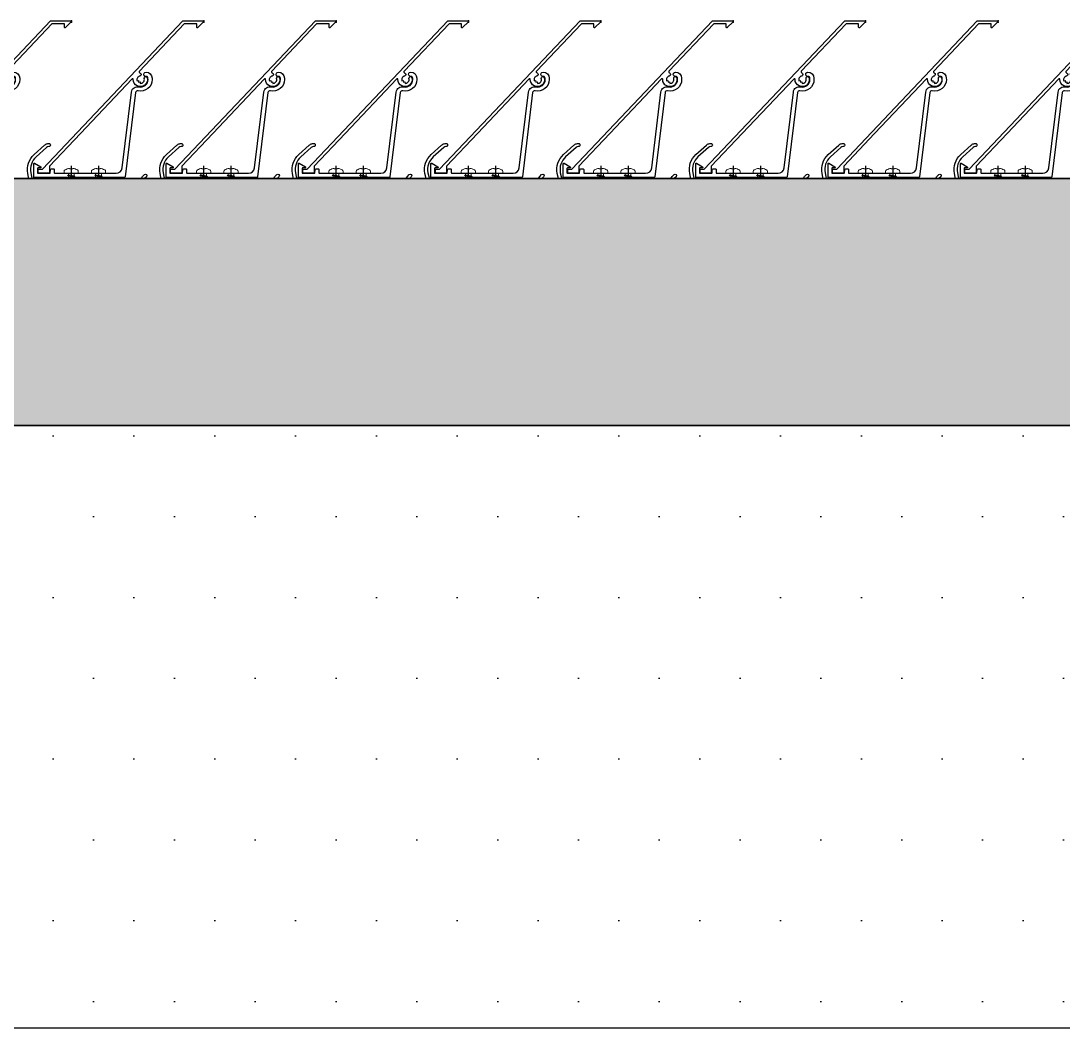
# Model space of a CAD drawing. Header units: millimetres. Extents: x 3774 to 718460, y -768339 to 192544.
# Drawn here: x 345920 to 346432, y -721849 to -721355 of the extents above; entities that cross this region are included whole.
import ezdxf

# ---------------------------------------------------------------- set-up
doc = ezdxf.new("R2010")
doc.units = ezdxf.units.MM
doc.set_wipeout_variables(frame=1)
doc.linetypes.add('CENTER', pattern=[50.8, 31.75, -6.35, 6.35, -6.35])
doc.linetypes.add('XKITLINE00', pattern=[0])
for name, color, linetype in [('010 - ASPG_ACCESSORIES_MAIN_COLOR_1', 7, 'Continuous'), ('010 - ASPG_EXTR_DEF_SUB', 7, 'Continuous'), ('010 - ASPG_EXTR_MAIN_COLOR_2', 7, 'Continuous'), ('010 - ASPG_FLASHING_MAIN_COLOR_2', 7, 'Continuous'), ('010 - ASPG_FLASHING_MAIN_COLOR_4', 7, 'Continuous'), ('010 - ASPG_FLASHING_WIPEOUT_', 7, 'Continuous'), ('010 - ASPG_FRAMING_MAIN_COLOR_2', 7, 'Continuous'), ('010 - ASPG_FRAMING_SUB_COLOR_2', 7, 'Continuous'), ('010 - ASPG_FRAMING_WIPEOUT_', 7, 'Continuous'), ('BOLT & SCREW', 7, 'Continuous'), ('Center Line', 7, 'CENTER')]:
    doc.layers.add(name, color=color, linetype=linetype)
for name, color, linetype, lineweight in [('12-GRID', 7, 'CENTER', 13), ('Bolt', 7, 'Continuous', 0), ('Part', 7, 'Continuous', 0), ('SCREW', 7, 'Continuous', 5)]:
    doc.layers.add(name, color=color, linetype=linetype, lineweight=lineweight)

# ---------------------------------------------------------------- blocks, each defined once
blk = doc.blocks.new('*A2533135')
at = {"layer": 'Bolt', "color": 7, "linetype": 'XKITLINE00', "lineweight": 0}
for p, q in [((1745.119922, -62.024), (1745.119922, -62.098592)), ((1745.599922, -62.024), (1745.599922, -62.098592)), ((1745.007922, -62.136), (1745.082514, -62.136)), ((1745.231922, -62.136), (1745.15733, -62.136)), ((1745.487922, -62.136), (1745.562514, -62.136)), ((1745.711922, -62.136), (1745.63733, -62.136)), ((1745.119922, -62.248), (1745.119922, -62.173408)), ((1745.599922, -62.248), (1745.599922, -62.173408))]:
    blk.add_line(p, q, dxfattribs=at)
blk = doc.blocks.new('*A2793161')
at = {"layer": 'Part', "color": 7, "linetype": 'XKITLINE00', "lineweight": 0}
for p, q in [((1745.759922, -62.616001), (1744.959922, -62.616001)), ((1744.959922, -62.616001), (1744.959922, -62.680001)), ((1745.759922, -62.680001), (1745.759922, -62.616001)), ((1744.959922, -62.680001), (1745.335922, -62.680001)), ((1745.335922, -62.680001), (1745.335922, -63.352001)), ((1745.383922, -62.680001), (1745.759922, -62.680001)), ((1745.383922, -63.352001), (1745.383922, -62.680001)), ((1745.335922, -63.352001), (1744.959922, -63.352001)), ((1744.959922, -63.352001), (1744.959922, -63.416001)), ((1745.759922, -63.352001), (1745.383922, -63.352001)), ((1745.759922, -63.416001), (1745.759922, -63.352001)), ((1744.959922, -63.416001), (1745.759922, -63.416001))]:
    blk.add_line(p, q, dxfattribs=at)
blk = doc.blocks.new('*A2843166')
at = {"layer": 'Part', "color": 7, "linetype": 'XKITLINE00', "lineweight": 0}
blk.add_line((1742.96, -64.015965), (1755.679995, -64.015933), dxfattribs=at)
blk = doc.blocks.new('*A2953177')
at = {"layer": 'Part', "color": 7, "linetype": 'XKITLINE00', "lineweight": 0}
for p, q in [((1755.453556, -61.615997), (1743.120007, -61.616001)), ((1743.120007, -61.680001), (1755.453556, -61.679997)), ((1743.120007, -62.552001), (1755.453557, -62.551997)), ((1743.120007, -62.616001), (1744.959922, -62.616)), ((1745.759922, -62.616), (1752.719922, -62.615998))]:
    blk.add_line(p, q, dxfattribs=at)
blk = doc.blocks.new('*A3033185')
at = {"layer": 'Part', "color": 7, "linetype": 'XKITLINE00', "lineweight": 0}
for p, q in [((1744.479922, -62.616001), (1744.479922, -63.496001)), ((1746.239922, -63.496001), (1746.239922, -62.616)), ((1744.479922, -63.496001), (1746.239922, -63.496001))]:
    blk.add_line(p, q, dxfattribs=at)
blk = doc.blocks.new('*A3043186')
at = {"layer": 'Part', "color": 7, "linetype": 'XKITLINE00', "lineweight": 0}
for p, q in [((1744.319922, -63.656001), (1744.319922, -62.616001)), ((1746.399922, -62.616), (1746.399922, -63.656001)), ((1744.479922, -63.496001), (1744.319922, -63.656001)), ((1746.399922, -63.656001), (1746.239922, -63.496001)), ((1746.399922, -63.656001), (1744.319922, -63.656001))]:
    blk.add_line(p, q, dxfattribs=at)
blk = doc.blocks.new('*A3053187')
at = {"layer": 'Part', "color": 7, "linetype": 'XKITLINE00', "lineweight": 0}
for p, q in [((1745.863922, -62.776001), (1745.383922, -62.776001)), ((1745.423922, -63.256001), (1745.423922, -62.776001)), ((1745.863922, -63.256001), (1745.863922, -62.776001)), ((1745.383922, -63.256001), (1745.863922, -63.256001))]:
    blk.add_line(p, q, dxfattribs=at)
blk = doc.blocks.new('*A3063188')
at = {"layer": 'Bolt'}
for points in [[(1745.3839, -62.86), (1745.4239, -62.86), (1745.4239, -63.172), (1745.3839, -63.172)], [(1745.3359, -62.96), (1745.3839, -62.96), (1745.3839, -63.072), (1745.3359, -63.072)]]:
    blk.add_hatch(color=7, dxfattribs=at).paths.add_polyline_path(points, flags=17)
at = {"layer": 'Bolt', "color": 7, "linetype": 'XKITLINE00', "lineweight": 0}
for p, q in [((1745.3839, -62.86), (1745.4239, -62.86)), ((1745.3359, -62.96), (1745.3839, -62.96)), ((1745.2726, -63.016), (1745.6159, -63.016)), ((1745.3359, -63.072), (1745.3839, -63.072)), ((1745.3839, -63.172), (1745.4239, -63.172))]:
    blk.add_line(p, q, dxfattribs=at)
blk = doc.blocks.new('*A3073189')
at = {"layer": 'Bolt'}
for points in [[(1744.7414, -63.1877), (1744.7199, -63.192), (1744.6985, -63.1877), (1744.6803, -63.1756), (1744.6682, -63.1574), (1744.6639, -63.136), (1744.6639, -62.896), (1744.6682, -62.8746), (1744.6803, -62.8564), (1744.6985, -62.8443), (1744.7199, -62.84), (1744.7414, -62.8443), (1744.7595, -62.8564), (1744.7717, -62.8746), (1744.7759, -62.896), (1744.7759, -63.136), (1744.7717, -63.1574), (1744.7595, -63.1756)], [(1746.0214, -63.1877), (1745.9999, -63.192), (1745.9785, -63.1877), (1745.9603, -63.1756), (1745.9482, -63.1574), (1745.9439, -63.136), (1745.9439, -62.896), (1745.9482, -62.8746), (1745.9603, -62.8564), (1745.9785, -62.8443), (1745.9999, -62.84), (1746.0214, -62.8443), (1746.0395, -62.8564), (1746.0517, -62.8746), (1746.0559, -62.896), (1746.0559, -63.136), (1746.0517, -63.1574), (1746.0395, -63.1756)]]:
    blk.add_hatch(color=7, dxfattribs=at).paths.add_polyline_path(points, flags=17)
at = {"layer": 'Bolt', "color": 7, "linetype": 'XKITLINE00', "lineweight": 0}
for p, q in [((1744.7199, -62.904), (1744.7199, -63.128)), ((1745.9999, -62.904), (1745.9999, -63.128)), ((1744.8319, -63.016), (1744.6079, -63.016)), ((1746.1119, -63.016), (1745.8879, -63.016))]:
    blk.add_line(p, q, dxfattribs=at)
blk = doc.blocks.new('*A3083190')
at = {"layer": 'Bolt'}
for points in [[(1745.065, -62.1251), (1745.0682, -62.1146), (1745.0734, -62.1049), (1745.0803, -62.0964), (1745.0888, -62.0894), (1745.0985, -62.0843), (1745.109, -62.0811), (1745.1199, -62.08), (1745.1308, -62.0811), (1745.1414, -62.0843), (1745.151, -62.0894), (1745.1595, -62.0964), (1745.1665, -62.1049), (1745.1717, -62.1146), (1745.1748, -62.1251), (1745.1759, -62.136), (1745.1748, -62.1469), (1745.1717, -62.1574), (1745.1665, -62.1671), (1745.1595, -62.1756), (1745.151, -62.1826), (1745.1414, -62.1877), (1745.1308, -62.1909), (1745.1199, -62.192), (1745.109, -62.1909), (1745.0985, -62.1877), (1745.0888, -62.1826), (1745.0803, -62.1756), (1745.0734, -62.1671), (1745.0682, -62.1574), (1745.065, -62.1469), (1745.0639, -62.136)], [(1745.545, -62.1251), (1745.5482, -62.1146), (1745.5534, -62.1049), (1745.5603, -62.0964), (1745.5688, -62.0894), (1745.5785, -62.0843), (1745.589, -62.0811), (1745.5999, -62.08), (1745.6108, -62.0811), (1745.6214, -62.0843), (1745.631, -62.0894), (1745.6395, -62.0964), (1745.6465, -62.1049), (1745.6517, -62.1146), (1745.6548, -62.1251), (1745.6559, -62.136), (1745.6548, -62.1469), (1745.6517, -62.1574), (1745.6465, -62.1671), (1745.6395, -62.1756), (1745.631, -62.1826), (1745.6214, -62.1877), (1745.6108, -62.1909), (1745.5999, -62.192), (1745.589, -62.1909), (1745.5785, -62.1877), (1745.5688, -62.1826), (1745.5603, -62.1756), (1745.5534, -62.1671), (1745.5482, -62.1574), (1745.545, -62.1469), (1745.5439, -62.136)]]:
    blk.add_hatch(color=7, dxfattribs=at).paths.add_polyline_path(points, flags=17)
at = {"layer": 'Bolt', "color": 7, "linetype": 'XKITLINE00', "lineweight": 0}
for p, q in [((1745.1199, -62.248), (1745.1199, -62.024)), ((1745.5999, -62.248), (1745.5999, -62.024)), ((1745.0079, -62.136), (1745.2319, -62.136)), ((1745.4879, -62.136), (1745.7119, -62.136))]:
    blk.add_line(p, q, dxfattribs=at)
blk = doc.blocks.new('W-1-PP19-SE-ENT3_20260407-084553_PP19_ENT3_LOPL')
at = {"color": 7, "lineweight": 0, "xscale": 125, "yscale": 125, "zscale": 125}
for name in ['*A2843166', '*A2953177', '*A2533135', '*A3083190', '*A3043186', '*A3033185', '*A2793161', '*A3053187', '*A3073189', '*A3063188']:
    blk.add_blockref(name, (-226235, 11475), dxfattribs=at)
blk = doc.blocks.new('PZG35-9D5')
at = {"layer": 'Center Line', "color": 7}
blk.add_line((0, 3.73), (0, -10.53), dxfattribs=at)
at = {"layer": 'SCREW', "color": 7}
for p, q in [((-1.4, 0), (-1.4, -1.09)), ((1.4, 0), (1.4, -0.59)), ((-1.85, -1.4), (1.85, -0.9)), ((-1.85, -1.4), (-1.4, -1.09)), ((-1.85, -1.4), (-1.4, -1.71)), ((-1.85, -2.7), (1.85, -2.2)), ((-1.85, -2.7), (-1.4, -2.39)), ((-1.85, -2.7), (-1.4, -3.01)), ((-1.85, -4), (-1.4, -3.69)), ((-1.85, -4), (-0.99, -3.88)), ((-1.85, -4), (-1.4, -4.31)), ((-1.4, -1.09), (1.4, -0.59)), ((-1.4, -1.71), (1.4, -1.21)), ((-1.4, -1.71), (-1.4, -2.39)), ((-1.4, -2.39), (1.4, -1.89)), ((-1.4, -3.01), (1.4, -2.51)), ((-1.4, -3.01), (-1.4, -3.69)), ((-1.4, -3.69), (-0.84, -3.59)), ((-1.4, -4.31), (-1.18, -4.27)), ((-1.4, -4.31), (-1.4, -8.1)), ((0.56, -3.34), (1.4, -3.19)), ((0.71, -3.65), (1.85, -3.5)), ((0.71, -3.93), (1.4, -3.81)), ((0.71, -4.61), (1.4, -4.49)), ((0.71, -4.95), (1.85, -4.8)), ((0.71, -5.23), (1.4, -5.11)), ((1.85, -0.9), (1.4, -0.59)), ((1.85, -0.9), (1.4, -1.21)), ((1.4, -1.21), (1.4, -1.89)), ((1.85, -2.2), (1.4, -1.89)), ((1.85, -2.2), (1.4, -2.51)), ((1.4, -2.51), (1.4, -3.19)), ((1.85, -3.5), (1.4, -3.19)), ((1.85, -3.5), (1.4, -3.81)), ((1.4, -3.81), (1.4, -4.49)), ((1.85, -4.8), (1.4, -4.49)), ((1.85, -4.8), (1.4, -5.11)), ((1.4, -5.11), (1.4, -8.1)), ((0, -9.5), (-1.4, -8.1)), ((0, -9.5), (1.4, -8.1))]:
    blk.add_line(p, q, dxfattribs=at)
blk.add_lwpolyline([(0, -9.5), (0.71, -5.23), (0.71, -3.6, 0.417657), (0.41, -3.3, 0.108102), (-0.84, -3.59), (-1.4, -4.7)], format="xyb", dxfattribs=at)
blk = doc.blocks.new('*U8304')
at = {"layer": 'SCREW', "color": 7}
blk.add_lwpolyline([(3.03, 1.78, 0.09906), (0.8, 2.55), (0.8, 2.27), (-0.8, 2.27), (-0.8, 2.55, 0.09906), (-3.03, 1.78, 0.266588), (-3.5, 0.96), (-3.5, 0.2, 0.414214), (-3.3, 0), (3.3, 0, 0.414214), (3.5, 0.2), (3.5, 0.96, 0.266588)], format="xyb", close=True, dxfattribs=at)
blk.add_blockref('PZG35-9D5', (0, 0), dxfattribs=at)
blk = doc.blocks.new('*U8306')
at = {"color": 7}
blk.add_point((0, 0), dxfattribs=at)
at = {"layer": '010 - ASPG_ACCESSORIES_MAIN_COLOR_1', "color": 7}
blk.add_lwpolyline([(-39.7, -0.6, 0.414214), (-40, -0.9), (-40, -7.37, 0.57735), (-39.65, -7.57), (-36.64, -5.83, 0.767327), (-36.79, -5.3), (-37.9, -5.3, -0.414214), (-38.2, -5), (-38.2, -2.8, -0.414214), (-38, -2.6), (-32.18, -2.6, -0.388879), (-31.98, -2.78), (-31.85, -4.34, 0.388879), (-31.35, -4.8), (-30.3, -4.8, 0.414214), (-30, -4.5), (-30, -2.9, -0.414214), (-29.7, -2.6), (0.41, -2.6, -0.378969), (3.39, -5.24), (7.95, -42.52, 0.446593), (11.62, -45.08, -0.489802), (16.08, -48.68), (16.06, -49.36, -0.18248), (15.8, -50.02, -0.267949), (15.33, -50.17, 1.122115), (15.1, -52.34, 0.405004), (18.06, -49.4), (18.08, -48.72, 0.489805), (11.16, -43.13, -0.446597), (9.94, -42.28), (4.87, -0.85, 0.364176), (4.57, -0.6)], format="xyb", close=True, dxfattribs=at)
at = {"layer": '010 - ASPG_EXTR_DEF_SUB', "color": 7}
for p in [(-40, -0.5), (43.44, -76.9), (43.44, -77.5)]:
    blk.add_point(p, dxfattribs=at)
at = {"layer": '010 - ASPG_EXTR_MAIN_COLOR_2', "color": 7}
blk.add_lwpolyline([(11.37, -48.15), (11.47, -47.44), (12.18, -47.56), (12.29, -46.79, -0.535538), (14.19, -49.17, 0.991572), (15.66, -49.58, 1.157025), (8.79, -48.77, -0.688558), (8.27, -48.99), (-17.14, -22.17), (-32.34, -6.13), (-32.34, -2.9, 0.414312), (-32.64, -2.6), (-37.54, -2.6, 0.414116), (-37.84, -2.9), (-37.84, -4.3, 0.414214), (-37.54, -4.6), (-35.99, -4.6, -0.205895), (-35.77, -4.69), (33.23, -77.5), (43.14, -77.5, 0.668179), (43.36, -76.99), (40.52, -74.15, 0.668179), (40.01, -74.36), (40.01, -76), (33.87, -76), (11.86, -52.78, -0.558354), (12.08, -51.95, 0.766275), (12.04, -50.39, -0.438583), (10.71, -48.05)], format="xyb", close=True, dxfattribs=at)
at = {"layer": 'SCREW', "color": 7, "rotation": 180}
for p in [(-21.65, -2.5), (-8.24, -2.5)]:
    blk.add_blockref('*U8304', p, dxfattribs=at)
blk = doc.blocks.new('*U5818')
at = {"color": 7}
blk.add_wipeout([(1725, 4), (60, 4), (60, 69.3), (1725, 69.3)], dxfattribs=at).dxf.layer = '010 - ASPG_FRAMING_WIPEOUT_'
at = {"layer": '010 - ASPG_FRAMING_MAIN_COLOR_2', "color": 7}
blk.add_lwpolyline([(1695, 69.3), (90, 69.3), (90, 6), (1695, 6)], close=True, dxfattribs=at)
at = {"layer": '010 - ASPG_FRAMING_SUB_COLOR_2', "color": 7}
for points in [[(1725, 4), (60, 4), (60, 69.3), (1725, 69.3)], [(60, 2), (60, 4), (1725, 4), (1725, 2)]]:
    blk.add_lwpolyline(points, close=True, dxfattribs=at)
at = {"color": 7, "xscale": -1, "rotation": 180}
for p in [(285, 69.3), (350, 69.3), (415, 69.3), (480, 69.3), (545, 69.3), (610, 69.3), (675, 69.3), (740, 69.3), (805, 69.3)]:
    blk.add_blockref('*U8306', p, dxfattribs=at)
blk = doc.blocks.new('W-1-PP19-SE-ENT3_20260407-085125_PP19_ENT3_ASPG_PL')
at = {"color": 7}
blk.add_blockref('*U5818', (-8630, 3821), dxfattribs=at)
blk = doc.blocks.new('*U8303')
at = {"layer": '12-GRID', "color": 7, "linetype": 'CENTER'}
for p, q in [((0, -6.2), (0, 2.2)), ((-4.2, -2), (4.2, -2))]:
    blk.add_line(p, q, dxfattribs=at)
at = {"layer": 'BOLT & SCREW', "color": 7}
for p, q in [((-0.55, -1.77), (-1.77, -1.56)), ((-0.55, -2.23), (-1.77, -2.44)), ((-0.46, -1.77), (-0.88, -1.56)), ((-0.46, -2.23), (-0.88, -2.44)), ((-0.23, -1.45), (-0.44, -0.23)), ((-0.23, -1.54), (-0.44, -1.12)), ((-0.23, -2.46), (-0.44, -2.88)), ((-0.23, -2.55), (-0.44, -3.77)), ((0.23, -1.45), (0.44, -0.23)), ((0.23, -1.54), (0.44, -1.12)), ((0.44, -2.88), (0.23, -2.46)), ((0.23, -2.55), (0.44, -3.77)), ((0.46, -1.77), (0.88, -1.56)), ((0.46, -2.23), (0.88, -2.44)), ((0.55, -1.77), (1.77, -1.56)), ((0.55, -2.23), (1.77, -2.44))]:
    blk.add_line(p, q, dxfattribs=at)
for points in [[(-1.77, -1.56), (-0.88, -1.56, 0.414214), (-0.44, -1.12), (-0.44, -0.23), (0.44, -0.23), (0.44, -1.12, 0.414214), (0.88, -1.56), (1.77, -1.56), (1.77, -2.44), (0.88, -2.44, 0.414214), (0.44, -2.88), (0.44, -3.77), (-0.44, -3.77), (-0.44, -2.88, 0.414214), (-0.88, -2.44), (-1.77, -2.44)], [(0.23, -2.46, -0.414214), (0.46, -2.23), (0.55, -2.23), (0.55, -1.77), (0.46, -1.77, -0.414214), (0.23, -1.54), (0.23, -1.45), (-0.23, -1.45), (-0.23, -1.54, -0.414214), (-0.46, -1.77), (-0.55, -1.77), (-0.55, -2.23), (-0.46, -2.23, -0.414214), (-0.23, -2.46), (-0.23, -2.55), (0.23, -2.55)]]:
    blk.add_lwpolyline(points, format="xyb", close=True, dxfattribs=at)
blk.add_circle((0, -2), 3.5, dxfattribs=at)
blk = doc.blocks.new('*U7007')
at = {"layer": '010 - ASPG_EXTR_DEF_SUB', "color": 7}
for p in [(195, 0), (260, 0), (325, 0), (390, 0), (455, 0), (520, 0), (585, 0), (650, 0)]:
    blk.add_point(p, dxfattribs=at)
at = {"layer": '010 - ASPG_EXTR_MAIN_COLOR_2', "color": 7}
for points in [[(184.8, 14.29, -0.014998), (191.92, 21.45, -0.738349), (194.92, 19.76, 0.004917), (191.81, 4.8, 0.263611), (194.88, -4.46), (200, -9.08, 0.125884), (201.27, -9.75, 0.044275), (202.09, -9.87, 1.107655), (202.13, -8.33, -0.215596), (201.02, -7.99), (195.89, -3.35, -0.263611), (193.28, 4.51, -0.004855), (196.34, 19.26, 0.23396), (195.82, 21.95, -0.24081), (195.71, 24.9, -0.104157), (195.78, 25), (197.99, 26.93, -0.229021), (200.7, 26.89, -0.381721), (205.27, 9.07, 0.977382), (206.62, 8.41, 0.361105), (202.41, 27.5, -0.496126), (202.44, 30.69, 0.003188), (204.06, 31.9, -0.002827), (205.56, 33.07, 0.077048), (238.74, 68.44, -0.247674), (238.99, 68.57), (240.98, 68.57, -0.044131), (241.47, 68.5, -0.125846), (243.96, 67.21, -0.098851), (244.82, 66.03, -0.205828), (244.79, 61.2, -0.115116), (241.37, 57.18, 0.822373), (242.46, 56.1, 0.109185), (246.15, 60.56, 0.208323), (246.19, 66.64, 0.100528), (244.97, 68.32, 0.145116), (241.29, 70.07), (225.76, 70.07, 0.433659), (225.46, 69.75), (225.84, 63.96, 0.082069), (225.86, 63.87, 0.720654), (227.33, 63.97, 0.079224), (227.34, 64.07), (227.07, 68.14, -0.433659), (227.47, 68.57), (235.86, 68.57, -0.607385), (236.35, 67.62, -0.045829), (217.78, 45.76, -0.560492), (217.29, 45.89, 0.31786), (214.21, 48.24, 0.953288), (214.08, 46.72, -2.423004), (212.26, 44.89, 0.952315), (210.74, 44.76, 0.300821), (212.89, 41.76, -0.560492), (212.98, 41.25, -0.019425), (203.62, 33.46, -0.552501), (203.15, 33.64, 0.344461), (199.99, 36.3, 0.952015), (199.86, 34.78, -2.423186), (198.04, 32.95, 0.952015), (196.52, 32.82, 0.2854), (198.49, 29.89, -0.553378), (198.56, 29.38, 0.030674), (183.46, 15.06, 0.4171)], [(701.19, 66.64, 0.100528), (699.97, 68.32, 0.145116), (696.29, 70.07), (680.76, 70.07, 0.433659), (680.46, 69.75), (680.84, 63.96, 0.082069), (680.86, 63.87, 0.720654), (682.33, 63.97, 0.079224), (682.34, 64.07), (682.07, 68.14, -0.433659), (682.47, 68.57), (690.86, 68.57, -0.607385), (691.35, 67.62, -0.045829), (672.78, 45.76, -0.560492), (672.29, 45.89, 0.31786), (669.21, 48.24, 0.953288), (669.08, 46.72, -2.423004), (667.26, 44.89, 0.952315), (665.74, 44.76, 0.300821), (667.89, 41.76, -0.560492), (667.98, 41.25, -0.019425), (658.62, 33.46, -0.552501), (658.15, 33.64, 0.344461), (654.99, 36.3, 0.952015), (654.86, 34.78, -2.423186), (653.04, 32.95, 0.952015), (651.52, 32.82, 0.2854), (653.49, 29.89, -0.553378), (653.56, 29.38, 0.030674), (638.46, 15.06, 0.4171), (639.11, 5.27, 0.935553), (640.1, 6.41, -0.43441), (639.8, 14.29, -0.014998), (646.92, 21.45, -0.738349), (649.92, 19.76, 0.004917), (646.81, 4.8, 0.263611), (649.88, -4.46), (655, -9.08, 0.125884), (656.27, -9.75, 0.044275), (657.09, -9.87, 1.107655), (657.13, -8.33, -0.215596), (656.02, -7.99), (650.89, -3.35, -0.263611), (648.28, 4.51, -0.004855), (651.34, 19.26, 0.23396), (650.82, 21.95, -0.24081), (650.71, 24.9, -0.104157), (650.78, 25), (652.99, 26.93, -0.229021), (655.7, 26.89, -0.381721), (660.27, 9.07, 0.977382), (661.62, 8.41, 0.361105), (657.41, 27.5, -0.496126), (657.44, 30.69, 0.003188), (659.06, 31.9, -0.002827), (660.56, 33.07, 0.077048), (693.74, 68.44, -0.247674), (693.99, 68.57), (695.98, 68.57, -0.044131), (696.47, 68.5, -0.125846), (698.96, 67.21, -0.098851), (699.82, 66.03, -0.205828), (699.79, 61.2, -0.115116), (696.37, 57.18, 0.822373), (697.46, 56.1, 0.109185), (701.15, 60.56, 0.208323)]]:
    blk.add_lwpolyline(points, format="xyb", dxfattribs=at)
for points in [[(290.76, 70.07, 0.433659), (290.46, 69.75), (290.84, 63.96, 0.082069), (290.86, 63.87, 0.720654), (292.33, 63.97, 0.079224), (292.34, 64.07), (292.07, 68.14, -0.433659), (292.47, 68.57), (300.86, 68.57, -0.607385), (301.35, 67.62, -0.045829), (282.78, 45.76, -0.560492), (282.29, 45.89, 0.31786), (279.21, 48.24, 0.953288), (279.08, 46.72, -2.423004), (277.26, 44.89, 0.952315), (275.74, 44.76, 0.300821), (277.89, 41.76, -0.560492), (277.98, 41.25, -0.019425), (268.62, 33.46, -0.552501), (268.15, 33.64, 0.344461), (264.99, 36.3, 0.952015), (264.86, 34.78, -2.423186), (263.04, 32.95, 0.952015), (261.52, 32.82, 0.2854), (263.49, 29.89, -0.553378), (263.56, 29.38, 0.030674), (248.46, 15.06, 0.4171), (249.11, 5.27, 0.935553), (250.1, 6.41, -0.43441), (249.8, 14.29, -0.014998), (256.92, 21.45, -0.738349), (259.92, 19.76, 0.004917), (256.81, 4.8, 0.263611), (259.88, -4.46), (265, -9.08, 0.125884), (266.27, -9.75, 0.044275), (267.09, -9.87, 1.107655), (267.13, -8.33, -0.215596), (266.02, -7.99), (260.89, -3.35, -0.263611), (258.28, 4.51, -0.004855), (261.34, 19.26, 0.23396), (260.82, 21.95, -0.24081), (260.71, 24.9, -0.104157), (260.78, 25), (262.99, 26.93, -0.229021), (265.7, 26.89, -0.381721), (270.27, 9.07, 0.977382), (271.62, 8.41, 0.361105), (267.41, 27.5, -0.496126), (267.44, 30.69, 0.003188), (269.06, 31.9, -0.002827), (270.56, 33.07, 0.077048), (303.74, 68.44, -0.247674), (303.99, 68.57), (305.98, 68.57, -0.044131), (306.47, 68.5, -0.125846), (308.96, 67.21, -0.098851), (309.82, 66.03, -0.205828), (309.79, 61.2, -0.115116), (306.37, 57.18, 0.822373), (307.46, 56.1, 0.109185), (311.15, 60.56, 0.208323), (311.19, 66.64, 0.100528), (309.97, 68.32, 0.145116), (306.29, 70.07)], [(355.76, 70.07, 0.433659), (355.46, 69.75), (355.84, 63.96, 0.082069), (355.86, 63.87, 0.720654), (357.33, 63.97, 0.079224), (357.34, 64.07), (357.07, 68.14, -0.433659), (357.47, 68.57), (365.86, 68.57, -0.607385), (366.35, 67.62, -0.045829), (347.78, 45.76, -0.560492), (347.29, 45.89, 0.31786), (344.21, 48.24, 0.953288), (344.08, 46.72, -2.423004), (342.26, 44.89, 0.952315), (340.74, 44.76, 0.300821), (342.89, 41.76, -0.560492), (342.98, 41.25, -0.019425), (333.62, 33.46, -0.552501), (333.15, 33.64, 0.344461), (329.99, 36.3, 0.952015), (329.86, 34.78, -2.423186), (328.04, 32.95, 0.952015), (326.52, 32.82, 0.2854), (328.49, 29.89, -0.553378), (328.56, 29.38, 0.030674), (313.46, 15.06, 0.4171), (314.11, 5.27, 0.935553), (315.1, 6.41, -0.43441), (314.8, 14.29, -0.014998), (321.92, 21.45, -0.738349), (324.92, 19.76, 0.004917), (321.81, 4.8, 0.263611), (324.88, -4.46), (330, -9.08, 0.125884), (331.27, -9.75, 0.044275), (332.09, -9.87, 1.107655), (332.13, -8.33, -0.215596), (331.02, -7.99), (325.89, -3.35, -0.263611), (323.28, 4.51, -0.004855), (326.34, 19.26, 0.23396), (325.82, 21.95, -0.24081), (325.71, 24.9, -0.104157), (325.78, 25), (327.99, 26.93, -0.229021), (330.7, 26.89, -0.381721), (335.27, 9.07, 0.977382), (336.62, 8.41, 0.361105), (332.41, 27.5, -0.496126), (332.44, 30.69, 0.003188), (334.06, 31.9, -0.002827), (335.56, 33.07, 0.077048), (368.74, 68.44, -0.247674), (368.99, 68.57), (370.98, 68.57, -0.044131), (371.47, 68.5, -0.125846), (373.96, 67.21, -0.098851), (374.82, 66.03, -0.205828), (374.79, 61.2, -0.115116), (371.37, 57.18, 0.822373), (372.46, 56.1, 0.109185), (376.15, 60.56, 0.208323), (376.19, 66.64, 0.100528), (374.97, 68.32, 0.145116), (371.29, 70.07)], [(420.76, 70.07, 0.433659), (420.46, 69.75), (420.84, 63.96, 0.082069), (420.86, 63.87, 0.720654), (422.33, 63.97, 0.079224), (422.34, 64.07), (422.07, 68.14, -0.433659), (422.47, 68.57), (430.86, 68.57, -0.607385), (431.35, 67.62, -0.045829), (412.78, 45.76, -0.560492), (412.29, 45.89, 0.31786), (409.21, 48.24, 0.953288), (409.08, 46.72, -2.423004), (407.26, 44.89, 0.952315), (405.74, 44.76, 0.300821), (407.89, 41.76, -0.560492), (407.98, 41.25, -0.019425), (398.62, 33.46, -0.552501), (398.15, 33.64, 0.344461), (394.99, 36.3, 0.952015), (394.86, 34.78, -2.423186), (393.04, 32.95, 0.952015), (391.52, 32.82, 0.2854), (393.49, 29.89, -0.553378), (393.56, 29.38, 0.030674), (378.46, 15.06, 0.4171), (379.11, 5.27, 0.935553), (380.1, 6.41, -0.43441), (379.8, 14.29, -0.014998), (386.92, 21.45, -0.738349), (389.92, 19.76, 0.004917), (386.81, 4.8, 0.263611), (389.88, -4.46), (395, -9.08, 0.125884), (396.27, -9.75, 0.044275), (397.09, -9.87, 1.107655), (397.13, -8.33, -0.215596), (396.02, -7.99), (390.89, -3.35, -0.263611), (388.28, 4.51, -0.004855), (391.34, 19.26, 0.23396), (390.82, 21.95, -0.24081), (390.71, 24.9, -0.104157), (390.78, 25), (392.99, 26.93, -0.229021), (395.7, 26.89, -0.381721), (400.27, 9.07, 0.977382), (401.62, 8.41, 0.361105), (397.41, 27.5, -0.496126), (397.44, 30.69, 0.003188), (399.06, 31.9, -0.002827), (400.56, 33.07, 0.077048), (433.74, 68.44, -0.247674), (433.99, 68.57), (435.98, 68.57, -0.044131), (436.47, 68.5, -0.125846), (438.96, 67.21, -0.098851), (439.82, 66.03, -0.205828), (439.79, 61.2, -0.115116), (436.37, 57.18, 0.822373), (437.46, 56.1, 0.109185), (441.15, 60.56, 0.208323), (441.19, 66.64, 0.100528), (439.97, 68.32, 0.145116), (436.29, 70.07)], [(485.76, 70.07, 0.433659), (485.46, 69.75), (485.84, 63.96, 0.082069), (485.86, 63.87, 0.720654), (487.33, 63.97, 0.079224), (487.34, 64.07), (487.07, 68.14, -0.433659), (487.47, 68.57), (495.86, 68.57, -0.607385), (496.35, 67.62, -0.045829), (477.78, 45.76, -0.560492), (477.29, 45.89, 0.31786), (474.21, 48.24, 0.953288), (474.08, 46.72, -2.423004), (472.26, 44.89, 0.952315), (470.74, 44.76, 0.300821), (472.89, 41.76, -0.560492), (472.98, 41.25, -0.019425), (463.62, 33.46, -0.552501), (463.15, 33.64, 0.344461), (459.99, 36.3, 0.952015), (459.86, 34.78, -2.423186), (458.04, 32.95, 0.952015), (456.52, 32.82, 0.2854), (458.49, 29.89, -0.553378), (458.56, 29.38, 0.030674), (443.46, 15.06, 0.4171), (444.11, 5.27, 0.935553), (445.1, 6.41, -0.43441), (444.8, 14.29, -0.014998), (451.92, 21.45, -0.738349), (454.92, 19.76, 0.004917), (451.81, 4.8, 0.263611), (454.88, -4.46), (460, -9.08, 0.125884), (461.27, -9.75, 0.044275), (462.09, -9.87, 1.107655), (462.13, -8.33, -0.215596), (461.02, -7.99), (455.89, -3.35, -0.263611), (453.28, 4.51, -0.004855), (456.34, 19.26, 0.23396), (455.82, 21.95, -0.24081), (455.71, 24.9, -0.104157), (455.78, 25), (457.99, 26.93, -0.229021), (460.7, 26.89, -0.381721), (465.27, 9.07, 0.977382), (466.62, 8.41, 0.361105), (462.41, 27.5, -0.496126), (462.44, 30.69, 0.003188), (464.06, 31.9, -0.002827), (465.56, 33.07, 0.077048), (498.74, 68.44, -0.247674), (498.99, 68.57), (500.98, 68.57, -0.044131), (501.47, 68.5, -0.125846), (503.96, 67.21, -0.098851), (504.82, 66.03, -0.205828), (504.79, 61.2, -0.115116), (501.37, 57.18, 0.822373), (502.46, 56.1, 0.109185), (506.15, 60.56, 0.208323), (506.19, 66.64, 0.100528), (504.97, 68.32, 0.145116), (501.29, 70.07)], [(550.76, 70.07, 0.433659), (550.46, 69.75), (550.84, 63.96, 0.082069), (550.86, 63.87, 0.720654), (552.33, 63.97, 0.079224), (552.34, 64.07), (552.07, 68.14, -0.433659), (552.47, 68.57), (560.86, 68.57, -0.607385), (561.35, 67.62, -0.045829), (542.78, 45.76, -0.560492), (542.29, 45.89, 0.31786), (539.21, 48.24, 0.953288), (539.08, 46.72, -2.423004), (537.26, 44.89, 0.952315), (535.74, 44.76, 0.300821), (537.89, 41.76, -0.560492), (537.98, 41.25, -0.019425), (528.62, 33.46, -0.552501), (528.15, 33.64, 0.344461), (524.99, 36.3, 0.952015), (524.86, 34.78, -2.423186), (523.04, 32.95, 0.952015), (521.52, 32.82, 0.2854), (523.49, 29.89, -0.553378), (523.56, 29.38, 0.030674), (508.46, 15.06, 0.4171), (509.11, 5.27, 0.935553), (510.1, 6.41, -0.43441), (509.8, 14.29, -0.014998), (516.92, 21.45, -0.738349), (519.92, 19.76, 0.004917), (516.81, 4.8, 0.263611), (519.88, -4.46), (525, -9.08, 0.125884), (526.27, -9.75, 0.044275), (527.09, -9.87, 1.107655), (527.13, -8.33, -0.215596), (526.02, -7.99), (520.89, -3.35, -0.263611), (518.28, 4.51, -0.004855), (521.34, 19.26, 0.23396), (520.82, 21.95, -0.24081), (520.71, 24.9, -0.104157), (520.78, 25), (522.99, 26.93, -0.229021), (525.7, 26.89, -0.381721), (530.27, 9.07, 0.977382), (531.62, 8.41, 0.361105), (527.41, 27.5, -0.496126), (527.44, 30.69, 0.003188), (529.06, 31.9, -0.002827), (530.56, 33.07, 0.077048), (563.74, 68.44, -0.247674), (563.99, 68.57), (565.98, 68.57, -0.044131), (566.47, 68.5, -0.125846), (568.96, 67.21, -0.098851), (569.82, 66.03, -0.205828), (569.79, 61.2, -0.115116), (566.37, 57.18, 0.822373), (567.46, 56.1, 0.109185), (571.15, 60.56, 0.208323), (571.19, 66.64, 0.100528), (569.97, 68.32, 0.145116), (566.29, 70.07)], [(615.76, 70.07, 0.433659), (615.46, 69.75), (615.84, 63.96, 0.082069), (615.86, 63.87, 0.720654), (617.33, 63.97, 0.079224), (617.34, 64.07), (617.07, 68.14, -0.433659), (617.47, 68.57), (625.86, 68.57, -0.607385), (626.35, 67.62, -0.045829), (607.78, 45.76, -0.560492), (607.29, 45.89, 0.31786), (604.21, 48.24, 0.953288), (604.08, 46.72, -2.423004), (602.26, 44.89, 0.952315), (600.74, 44.76, 0.300821), (602.89, 41.76, -0.560492), (602.98, 41.25, -0.019425), (593.62, 33.46, -0.552501), (593.15, 33.64, 0.344461), (589.99, 36.3, 0.952015), (589.86, 34.78, -2.423186), (588.04, 32.95, 0.952015), (586.52, 32.82, 0.2854), (588.49, 29.89, -0.553378), (588.56, 29.38, 0.030674), (573.46, 15.06, 0.4171), (574.11, 5.27, 0.935553), (575.1, 6.41, -0.43441), (574.8, 14.29, -0.014998), (581.92, 21.45, -0.738349), (584.92, 19.76, 0.004917), (581.81, 4.8, 0.263611), (584.88, -4.46), (590, -9.08, 0.125884), (591.27, -9.75, 0.044275), (592.09, -9.87, 1.107655), (592.13, -8.33, -0.215596), (591.02, -7.99), (585.89, -3.35, -0.263611), (583.28, 4.51, -0.004855), (586.34, 19.26, 0.23396), (585.82, 21.95, -0.24081), (585.71, 24.9, -0.104157), (585.78, 25), (587.99, 26.93, -0.229021), (590.7, 26.89, -0.381721), (595.27, 9.07, 0.977382), (596.62, 8.41, 0.361105), (592.41, 27.5, -0.496126), (592.44, 30.69, 0.003188), (594.06, 31.9, -0.002827), (595.56, 33.07, 0.077048), (628.74, 68.44, -0.247674), (628.99, 68.57), (630.98, 68.57, -0.044131), (631.47, 68.5, -0.125846), (633.96, 67.21, -0.098851), (634.82, 66.03, -0.205828), (634.79, 61.2, -0.115116), (631.37, 57.18, 0.822373), (632.46, 56.1, 0.109185), (636.15, 60.56, 0.208323), (636.19, 66.64, 0.100528), (634.97, 68.32, 0.145116), (631.29, 70.07)]]:
    blk.add_lwpolyline(points, format="xyb", close=True, dxfattribs=at)
at = {"color": 7, "rotation": 179.999999999989}
for p in [(214.09, 42.89), (279.09, 42.89), (344.09, 42.89), (409.09, 42.89), (474.09, 42.89), (539.09, 42.89), (604.09, 42.89), (669.09, 42.89), (199.87, 30.95), (264.87, 30.95), (329.87, 30.95), (394.87, 30.95), (459.87, 30.95), (524.87, 30.95), (589.87, 30.95), (654.87, 30.95)]:
    blk.add_blockref('*U8303', p, dxfattribs=at)
blk = doc.blocks.new('*U8214')
at = {"color": 7}
blk.add_wipeout([(0, -52), (1986.296375, -52), (2282.296375, -348), (0, -348)], dxfattribs=at).dxf.layer = '010 - ASPG_FLASHING_WIPEOUT_'
at = {"layer": '010 - ASPG_FLASHING_WIPEOUT_'}
h = blk.add_hatch(dxfattribs=at)
h.set_pattern_fill('DOTS', scale=0.5)
h.set_pattern_definition([(0, (0, 0), (19.84375, 39.6875), [0, -39.6875])])
h.paths.add_polyline_path([(0, -52), (1986.296375, -52), (2282.296375, -348), (0, -348)])
at = {"layer": '010 - ASPG_FLASHING_MAIN_COLOR_2', "color": 7}
blk.add_lwpolyline([(0, -52), (1986.296375, -52), (2282.296375, -348), (0, -348)], close=True, dxfattribs=at)
at = {"color": 7}
blk.add_wipeout([(0, 69.3), (1864.996375, 69.3), (1986.296375, -52), (0, -52)], dxfattribs=at).dxf.layer = '010 - ASPG_FLASHING_WIPEOUT_'
at = {"layer": '010 - ASPG_FLASHING_WIPEOUT_'}
h = blk.add_hatch(dxfattribs=at)
h.set_pattern_fill('DOTS', scale=0.1)
h.set_pattern_definition([(0, (0, 0), (3.96875, 7.9375), [0, -7.9375])])
h.paths.add_polyline_path([(0, 69.3), (1864.996375, 69.3), (1986.296375, -52), (0, -52)])
at = {"layer": '010 - ASPG_FLASHING_MAIN_COLOR_4', "color": 7}
blk.add_lwpolyline([(0, 69.3), (1864.996375, 69.3), (1986.296375, -52), (0, -52)], close=True, dxfattribs=at)

msp = doc.modelspace()

# ---------------------------------------------------------------- block references
at = {"color": 7}
msp.add_blockref('W-1-PP19-SE-ENT3_20260407-084553_PP19_ENT3_LOPL', (354246.645, -725322.382), dxfattribs=at)

# ---------------------------------------------------------------- next in the draw order: block references
msp.add_blockref('W-1-PP19-SE-ENT3_20260407-085125_PP19_ENT3_ASPG_PL', (354246.645, -725322.382), dxfattribs=at)

# ---------------------------------------------------------------- next in the draw order: block references
at = {"color": 7, "yscale": -1}
msp.add_blockref('*U7007', (345731.878, -721424.715), dxfattribs=at)

# ---------------------------------------------------------------- next in the draw order: block references
at = {"color": 7, "xscale": -1, "yscale": -1, "rotation": 180}
msp.add_blockref('*U8214', (345487.349, -721501.382), dxfattribs=at)

doc.saveas('drawing.dxf')
